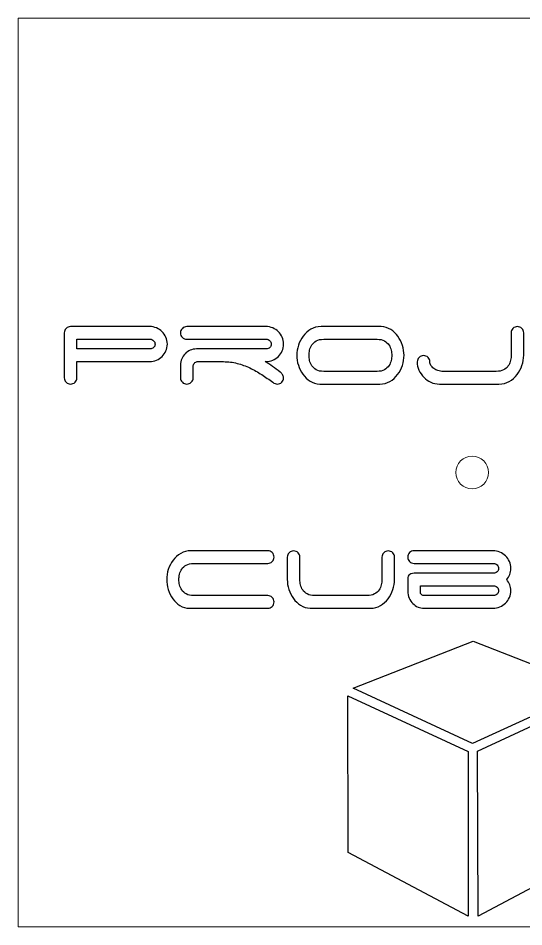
# Model space of a CAD drawing. Header units: millimetres. Extents: x -88 to 88, y -88 to 88.
# Drawn here: x -87.5 to 10, y -87.5 to 87.5 of the extents above; entities that cross this region are included whole.
import ezdxf

# ---------------------------------------------------------------- set-up
doc = ezdxf.new("R2010")
doc.units = ezdxf.units.MM
doc.header["$MEASUREMENT"] = 0
doc.layers.add('Layer 1', color=7, linetype='Continuous')

msp = doc.modelspace()

# ---------------------------------------------------------------- linework, layer by layer
at = {"layer": 'Layer 1', "lineweight": 9}
for points in [[(-87.5, -87.5), (-87.5, -87.5), (-87.5, 87.5), (-87.5, 87.5), (-87.5, 87.5), (-87.5, 87.5), (87.5, 87.5), (87.5, 87.5), (87.5, 87.5), (87.5, 87.5), (87.5, -87.5), (87.5, -87.5), (87.5, -87.5), (87.5, -87.5), (-87.5, -87.5), (-87.5, -87.5)], [(3.15, 0), (3.15, 1.7397), (1.7397, 3.15), (0, 3.15), (0, 3.15), (-1.7397, 3.15), (-3.15, 1.7397), (-3.15, 0), (-3.15, 0), (-3.15, -1.7397), (-1.7397, -3.15), (0, -3.15), (0, -3.15), (1.7397, -3.15), (3.15, -1.7397), (3.15, 0)]]:
    msp.add_open_spline(points, degree=3, knots=[0, 0, 0, 0, 0.2, 0.2, 0.2, 0.2, 0.4, 0.4, 0.4, 0.4, 0.6, 0.6, 0.6, 0.6, 1, 1, 1, 1], dxfattribs=at)
at = {"layer": 'Layer 1', "color": 1}
for points, knots in [([(-62.1792, 28.1045), (-61.7051, 28.1045), (-61.2606, 28.0156), (-60.8457, 27.8378), (-60.8457, 27.8378), (-60.4308, 27.66), (-60.0668, 27.4187), (-59.7535, 27.1139), (-59.7535, 27.1139), (-59.4402, 26.8091), (-59.1947, 26.4535), (-59.0169, 26.0471), (-59.0169, 26.0471), (-58.8391, 25.6407), (-58.7502, 25.2004), (-58.7502, 24.7263), (-58.7502, 24.7263), (-58.7502, 24.2522), (-58.8391, 23.8119), (-59.0169, 23.4055), (-59.0169, 23.4055), (-59.1947, 22.9991), (-59.4402, 22.6435), (-59.7535, 22.3387), (-59.7535, 22.3387), (-60.0668, 22.0339), (-60.4308, 21.7926), (-60.8457, 21.6148), (-60.8457, 21.6148), (-61.2606, 21.437), (-61.7051, 21.3481), (-62.1792, 21.3481), (-62.1792, 21.3481), (-62.1792, 21.3481), (-76.1746, 21.3481), (-76.1746, 21.3481), (-76.1746, 21.3481), (-76.1746, 21.3481), (-76.1746, 18.2493), (-76.1746, 18.2493), (-76.1746, 18.2493), (-76.1746, 17.9106), (-76.2974, 17.6228), (-76.5429, 17.3857), (-76.5429, 17.3857), (-76.7884, 17.1486), (-77.0721, 17.0301), (-77.3938, 17.0301), (-77.3938, 17.0301), (-77.7325, 17.0301), (-78.0203, 17.1486), (-78.2574, 17.3857), (-78.2574, 17.3857), (-78.4945, 17.6228), (-78.613, 17.9106), (-78.613, 18.2493), (-78.613, 18.2493), (-78.613, 18.2493), (-78.613, 26.8853), (-78.613, 26.8853), (-78.613, 26.8853), (-78.613, 27.224), (-78.4945, 27.5118), (-78.2574, 27.7489), (-78.2574, 27.7489), (-78.0203, 27.986), (-77.7325, 28.1045), (-77.3938, 28.1045), (-77.3938, 28.1045), (-77.3938, 28.1045), (-62.1792, 28.1045), (-62.1792, 28.1045)], [0, 0, 0, 0, 0.05263158, 0.05263158, 0.05263158, 0.05263158, 0.10526316, 0.10526316, 0.10526316, 0.10526316, 0.15789474, 0.15789474, 0.15789474, 0.15789474, 0.21052632, 0.21052632, 0.21052632, 0.21052632, 0.26315789, 0.26315789, 0.26315789, 0.26315789, 0.31578947, 0.31578947, 0.31578947, 0.31578947, 0.36842105, 0.36842105, 0.36842105, 0.36842105, 0.42105263, 0.42105263, 0.42105263, 0.42105263, 0.47368421, 0.47368421, 0.47368421, 0.47368421, 0.52631579, 0.52631579, 0.52631579, 0.52631579, 0.57894737, 0.57894737, 0.57894737, 0.57894737, 0.63157895, 0.63157895, 0.63157895, 0.63157895, 0.68421053, 0.68421053, 0.68421053, 0.68421053, 0.73684211, 0.73684211, 0.73684211, 0.73684211, 0.78947368, 0.78947368, 0.78947368, 0.78947368, 0.84210526, 0.84210526, 0.84210526, 0.84210526, 0.89473684, 0.89473684, 0.89473684, 0.89473684, 1, 1, 1, 1]), ([(-39.878, 21.3481), (-39.4208, 21.0602), (-38.9551, 20.7512), (-38.481, 20.421), (-38.481, 20.421), (-38.0069, 20.0908), (-37.5243, 19.731), (-37.0332, 19.3415), (-37.0332, 19.3415), (-36.8469, 19.206), (-36.6861, 19.0494), (-36.5506, 18.8716), (-36.5506, 18.8716), (-36.4151, 18.6938), (-36.3474, 18.4864), (-36.3474, 18.2493), (-36.3474, 18.2493), (-36.3474, 17.9106), (-36.4659, 17.6228), (-36.703, 17.3857), (-36.703, 17.3857), (-36.9401, 17.1486), (-37.2279, 17.0301), (-37.5666, 17.0301), (-37.5666, 17.0301), (-37.8545, 17.0301), (-38.1423, 17.1486), (-38.4302, 17.3857), (-38.4302, 17.3857), (-39.1245, 17.8937), (-39.8357, 18.3848), (-40.5638, 18.8589), (-40.5638, 18.8589), (-41.2919, 19.333), (-42.0497, 19.7564), (-42.8371, 20.1289), (-42.8371, 20.1289), (-43.6245, 20.5014), (-44.4415, 20.7978), (-45.2882, 21.0179), (-45.2882, 21.0179), (-46.1349, 21.238), (-47.0154, 21.3481), (-47.9298, 21.3481), (-47.9298, 21.3481), (-47.9298, 21.3481), (-52.9844, 21.3481), (-52.9844, 21.3481), (-52.9844, 21.3481), (-53.2045, 21.3142), (-53.3908, 21.2126), (-53.5432, 21.0433), (-53.5432, 21.0433), (-53.6956, 20.874), (-53.7718, 20.6623), (-53.7718, 20.4083), (-53.7718, 20.4083), (-53.7718, 20.4083), (-53.7718, 18.2493), (-53.7718, 18.2493), (-53.7718, 18.2493), (-53.7718, 17.9106), (-53.8946, 17.6228), (-54.1401, 17.3857), (-54.1401, 17.3857), (-54.3856, 17.1486), (-54.6693, 17.0301), (-54.991, 17.0301), (-54.991, 17.0301), (-55.3297, 17.0301), (-55.6175, 17.1486), (-55.8546, 17.3857), (-55.8546, 17.3857), (-56.0917, 17.6228), (-56.2102, 17.9106), (-56.2102, 18.2493), (-56.2102, 18.2493), (-56.2102, 18.2493), (-56.2102, 20.6877), (-56.2102, 20.6877), (-56.2102, 20.6877), (-56.2102, 21.111), (-56.1298, 21.5132), (-55.9689, 21.8942), (-55.9689, 21.8942), (-55.808, 22.2752), (-55.5921, 22.6054), (-55.3212, 22.8848), (-55.3212, 22.8848), (-55.0503, 23.1642), (-54.7285, 23.3843), (-54.356, 23.5452), (-54.356, 23.5452), (-53.9835, 23.7061), (-53.5771, 23.7865), (-53.1368, 23.7865), (-53.1368, 23.7865), (-53.1368, 23.7865), (-39.6748, 23.7865), (-39.6748, 23.7865), (-39.6748, 23.7865), (-39.4208, 23.7865), (-39.1964, 23.8754), (-39.0017, 24.0532), (-39.0017, 24.0532), (-38.807, 24.231), (-38.7096, 24.4554), (-38.7096, 24.7263), (-38.7096, 24.7263), (-38.7096, 24.9803), (-38.807, 25.2004), (-39.0017, 25.3867), (-39.0017, 25.3867), (-39.1964, 25.573), (-39.4208, 25.6661), (-39.6748, 25.6661), (-39.6748, 25.6661), (-39.6748, 25.6661), (-54.991, 25.6661), (-54.991, 25.6661), (-54.991, 25.6661), (-55.3297, 25.6661), (-55.6175, 25.7846), (-55.8546, 26.0217), (-55.8546, 26.0217), (-56.0917, 26.2588), (-56.2102, 26.5466), (-56.2102, 26.8853), (-56.2102, 26.8853), (-56.2102, 27.224), (-56.0917, 27.5118), (-55.8546, 27.7489), (-55.8546, 27.7489), (-55.6175, 27.986), (-55.3297, 28.1045), (-54.991, 28.1045), (-54.991, 28.1045), (-54.991, 28.1045), (-39.7764, 28.1045), (-39.7764, 28.1045), (-39.7764, 28.1045), (-39.3023, 28.1045), (-38.8578, 28.0156), (-38.4429, 27.8378), (-38.4429, 27.8378), (-38.028, 27.66), (-37.664, 27.4187), (-37.3507, 27.1139), (-37.3507, 27.1139), (-37.0374, 26.8091), (-36.7919, 26.4535), (-36.6141, 26.0471), (-36.6141, 26.0471), (-36.4363, 25.6407), (-36.3474, 25.2004), (-36.3474, 24.7263), (-36.3474, 24.7263), (-36.3474, 24.2522), (-36.4363, 23.8119), (-36.6141, 23.4055), (-36.6141, 23.4055), (-36.7919, 22.9991), (-37.0374, 22.6435), (-37.3507, 22.3387), (-37.3507, 22.3387), (-37.664, 22.0339), (-38.028, 21.7926), (-38.4429, 21.6148), (-38.4429, 21.6148), (-38.8578, 21.437), (-39.3023, 21.3481), (-39.7764, 21.3481), (-39.7764, 21.3481), (-39.7764, 21.3481), (-39.878, 21.3481), (-39.878, 21.3481)], [0, 0, 0, 0, 0.02222222, 0.02222222, 0.02222222, 0.02222222, 0.04444444, 0.04444444, 0.04444444, 0.04444444, 0.06666667, 0.06666667, 0.06666667, 0.06666667, 0.08888889, 0.08888889, 0.08888889, 0.08888889, 0.11111111, 0.11111111, 0.11111111, 0.11111111, 0.13333333, 0.13333333, 0.13333333, 0.13333333, 0.15555556, 0.15555556, 0.15555556, 0.15555556, 0.17777778, 0.17777778, 0.17777778, 0.17777778, 0.2, 0.2, 0.2, 0.2, 0.22222222, 0.22222222, 0.22222222, 0.22222222, 0.24444444, 0.24444444, 0.24444444, 0.24444444, 0.26666667, 0.26666667, 0.26666667, 0.26666667, 0.28888889, 0.28888889, 0.28888889, 0.28888889, 0.31111111, 0.31111111, 0.31111111, 0.31111111, 0.33333333, 0.33333333, 0.33333333, 0.33333333, 0.35555556, 0.35555556, 0.35555556, 0.35555556, 0.37777778, 0.37777778, 0.37777778, 0.37777778, 0.4, 0.4, 0.4, 0.4, 0.42222222, 0.42222222, 0.42222222, 0.42222222, 0.44444444, 0.44444444, 0.44444444, 0.44444444, 0.46666667, 0.46666667, 0.46666667, 0.46666667, 0.48888889, 0.48888889, 0.48888889, 0.48888889, 0.51111111, 0.51111111, 0.51111111, 0.51111111, 0.53333333, 0.53333333, 0.53333333, 0.53333333, 0.55555556, 0.55555556, 0.55555556, 0.55555556, 0.57777778, 0.57777778, 0.57777778, 0.57777778, 0.6, 0.6, 0.6, 0.6, 0.62222222, 0.62222222, 0.62222222, 0.62222222, 0.64444444, 0.64444444, 0.64444444, 0.64444444, 0.66666667, 0.66666667, 0.66666667, 0.66666667, 0.68888889, 0.68888889, 0.68888889, 0.68888889, 0.71111111, 0.71111111, 0.71111111, 0.71111111, 0.73333333, 0.73333333, 0.73333333, 0.73333333, 0.75555556, 0.75555556, 0.75555556, 0.75555556, 0.77777778, 0.77777778, 0.77777778, 0.77777778, 0.8, 0.8, 0.8, 0.8, 0.82222222, 0.82222222, 0.82222222, 0.82222222, 0.84444444, 0.84444444, 0.84444444, 0.84444444, 0.86666667, 0.86666667, 0.86666667, 0.86666667, 0.88888889, 0.88888889, 0.88888889, 0.88888889, 0.91111111, 0.91111111, 0.91111111, 0.91111111, 0.93333333, 0.93333333, 0.93333333, 0.93333333, 0.95555556, 0.95555556, 0.95555556, 0.95555556, 1, 1, 1, 1]), ([(-13.1318, 22.5673), (-13.1318, 21.9238), (-13.2376, 21.2761), (-13.4493, 20.6242), (-13.4493, 20.6242), (-13.661, 19.9723), (-13.97, 19.3796), (-14.3764, 18.8462), (-14.3764, 18.8462), (-14.7828, 18.3128), (-15.2739, 17.8768), (-15.8496, 17.5381), (-15.8496, 17.5381), (-16.4253, 17.1994), (-17.0773, 17.0301), (-17.8054, 17.0301), (-17.8054, 17.0301), (-17.8054, 17.0301), (-29.3878, 17.0301), (-29.3878, 17.0301), (-29.3878, 17.0301), (-30.0821, 17.064), (-30.7001, 17.2545), (-31.242, 17.6016), (-31.242, 17.6016), (-31.7839, 17.9487), (-32.2453, 18.3848), (-32.6263, 18.9097), (-32.6263, 18.9097), (-33.0073, 19.4346), (-33.2994, 20.0188), (-33.5026, 20.6623), (-33.5026, 20.6623), (-33.7058, 21.3058), (-33.8074, 21.9408), (-33.8074, 22.5673), (-33.8074, 22.5673), (-33.8074, 23.2108), (-33.7016, 23.8585), (-33.4899, 24.5104), (-33.4899, 24.5104), (-33.2782, 25.1623), (-32.9692, 25.755), (-32.5628, 26.2884), (-32.5628, 26.2884), (-32.1564, 26.8218), (-31.6653, 27.2578), (-31.0896, 27.5965), (-31.0896, 27.5965), (-30.5139, 27.9352), (-29.8619, 28.1045), (-29.1338, 28.1045), (-29.1338, 28.1045), (-29.1338, 28.1045), (-17.5514, 28.1045), (-17.5514, 28.1045), (-17.5514, 28.1045), (-16.8571, 28.0706), (-16.2391, 27.8801), (-15.6972, 27.533), (-15.6972, 27.533), (-15.1553, 27.1859), (-14.6939, 26.7498), (-14.3129, 26.2249), (-14.3129, 26.2249), (-13.9319, 25.7), (-13.6398, 25.1158), (-13.4366, 24.4723), (-13.4366, 24.4723), (-13.2334, 23.8288), (-13.1318, 23.1938), (-13.1318, 22.5673)], [0, 0, 0, 0, 0.05263158, 0.05263158, 0.05263158, 0.05263158, 0.10526316, 0.10526316, 0.10526316, 0.10526316, 0.15789474, 0.15789474, 0.15789474, 0.15789474, 0.21052632, 0.21052632, 0.21052632, 0.21052632, 0.26315789, 0.26315789, 0.26315789, 0.26315789, 0.31578947, 0.31578947, 0.31578947, 0.31578947, 0.36842105, 0.36842105, 0.36842105, 0.36842105, 0.42105263, 0.42105263, 0.42105263, 0.42105263, 0.47368421, 0.47368421, 0.47368421, 0.47368421, 0.52631579, 0.52631579, 0.52631579, 0.52631579, 0.57894737, 0.57894737, 0.57894737, 0.57894737, 0.63157895, 0.63157895, 0.63157895, 0.63157895, 0.68421053, 0.68421053, 0.68421053, 0.68421053, 0.73684211, 0.73684211, 0.73684211, 0.73684211, 0.78947368, 0.78947368, 0.78947368, 0.78947368, 0.84210526, 0.84210526, 0.84210526, 0.84210526, 0.89473684, 0.89473684, 0.89473684, 0.89473684, 1, 1, 1, 1]), ([(-8.1534, 21.2973), (-8.1534, 21.0602), (-8.0857, 20.8359), (-7.9502, 20.6242), (-7.9502, 20.6242), (-7.8147, 20.4125), (-7.6327, 20.2178), (-7.4041, 20.04), (-7.4041, 20.04), (-7.1755, 19.8622), (-6.9046, 19.7225), (-6.5913, 19.6209), (-6.5913, 19.6209), (-6.278, 19.5193), (-5.9436, 19.4685), (-5.588, 19.4685), (-5.588, 19.4685), (-5.588, 19.4685), (4.6482, 19.4685), (4.6482, 19.4685), (4.6482, 19.4685), (5.207, 19.4685), (5.6684, 19.5616), (6.0325, 19.7479), (6.0325, 19.7479), (6.3966, 19.9342), (6.6844, 20.1712), (6.8961, 20.4591), (6.8961, 20.4591), (7.1078, 20.747), (7.2602, 21.0602), (7.3533, 21.3989), (7.3533, 21.3989), (7.4464, 21.7376), (7.493, 22.0593), (7.493, 22.3641), (7.493, 22.3641), (7.493, 22.3641), (7.493, 26.8853), (7.493, 26.8853), (7.493, 26.8853), (7.493, 27.224), (7.6158, 27.5118), (7.8613, 27.7489), (7.8613, 27.7489), (8.1068, 27.986), (8.3905, 28.1045), (8.7122, 28.1045), (8.7122, 28.1045), (9.0509, 28.1045), (9.3387, 27.986), (9.5758, 27.7489), (9.5758, 27.7489), (9.8129, 27.5118), (9.9314, 27.224), (9.9314, 26.8853), (9.9314, 26.8853), (9.9314, 26.8853), (9.9314, 22.5673), (9.9314, 22.5673), (9.9314, 22.5673), (9.9314, 21.9238), (9.8213, 21.2761), (9.6012, 20.6242), (9.6012, 20.6242), (9.3811, 19.9723), (9.0636, 19.3796), (8.6487, 18.8462), (8.6487, 18.8462), (8.2338, 18.3128), (7.7301, 17.8768), (7.1374, 17.5381), (7.1374, 17.5381), (6.5447, 17.1994), (5.8843, 17.0301), (5.1562, 17.0301), (5.1562, 17.0301), (5.1562, 17.0301), (-6.3246, 17.0301), (-6.3246, 17.0301), (-6.3246, 17.0301), (-6.9003, 17.0301), (-7.4464, 17.1486), (-7.9629, 17.3857), (-7.9629, 17.3857), (-8.4794, 17.6228), (-8.9323, 17.9403), (-9.3218, 18.3382), (-9.3218, 18.3382), (-9.7113, 18.7361), (-10.0203, 19.1933), (-10.2489, 19.7098), (-10.2489, 19.7098), (-10.4775, 20.2263), (-10.5918, 20.7554), (-10.5918, 21.2973), (-10.5918, 21.2973), (-10.5918, 21.636), (-10.469, 21.9238), (-10.2235, 22.1609), (-10.2235, 22.1609), (-9.978, 22.398), (-9.6943, 22.5165), (-9.3726, 22.5165), (-9.3726, 22.5165), (-9.0339, 22.5165), (-8.7461, 22.398), (-8.509, 22.1609), (-8.509, 22.1609), (-8.2719, 21.9238), (-8.1534, 21.636), (-8.1534, 21.2973)], [0, 0, 0, 0, 0.03448276, 0.03448276, 0.03448276, 0.03448276, 0.06896552, 0.06896552, 0.06896552, 0.06896552, 0.10344828, 0.10344828, 0.10344828, 0.10344828, 0.13793103, 0.13793103, 0.13793103, 0.13793103, 0.17241379, 0.17241379, 0.17241379, 0.17241379, 0.20689655, 0.20689655, 0.20689655, 0.20689655, 0.24137931, 0.24137931, 0.24137931, 0.24137931, 0.27586207, 0.27586207, 0.27586207, 0.27586207, 0.31034483, 0.31034483, 0.31034483, 0.31034483, 0.34482759, 0.34482759, 0.34482759, 0.34482759, 0.37931034, 0.37931034, 0.37931034, 0.37931034, 0.4137931, 0.4137931, 0.4137931, 0.4137931, 0.44827586, 0.44827586, 0.44827586, 0.44827586, 0.48275862, 0.48275862, 0.48275862, 0.48275862, 0.51724138, 0.51724138, 0.51724138, 0.51724138, 0.55172414, 0.55172414, 0.55172414, 0.55172414, 0.5862069, 0.5862069, 0.5862069, 0.5862069, 0.62068966, 0.62068966, 0.62068966, 0.62068966, 0.65517241, 0.65517241, 0.65517241, 0.65517241, 0.68965517, 0.68965517, 0.68965517, 0.68965517, 0.72413793, 0.72413793, 0.72413793, 0.72413793, 0.75862069, 0.75862069, 0.75862069, 0.75862069, 0.79310345, 0.79310345, 0.79310345, 0.79310345, 0.82758621, 0.82758621, 0.82758621, 0.82758621, 0.86206897, 0.86206897, 0.86206897, 0.86206897, 0.89655172, 0.89655172, 0.89655172, 0.89655172, 0.93103448, 0.93103448, 0.93103448, 0.93103448, 1, 1, 1, 1]), ([(-76.1746, 25.6661), (-76.1746, 25.6661), (-76.1746, 23.7865), (-76.1746, 23.7865), (-76.1746, 23.7865), (-76.1746, 23.7865), (-62.0776, 23.7865), (-62.0776, 23.7865), (-62.0776, 23.7865), (-61.8236, 23.7865), (-61.5992, 23.8754), (-61.4045, 24.0532), (-61.4045, 24.0532), (-61.2098, 24.231), (-61.1124, 24.4554), (-61.1124, 24.7263), (-61.1124, 24.7263), (-61.1124, 24.9803), (-61.2098, 25.2004), (-61.4045, 25.3867), (-61.4045, 25.3867), (-61.5992, 25.573), (-61.8236, 25.6661), (-62.0776, 25.6661), (-62.0776, 25.6661), (-62.0776, 25.6661), (-76.1746, 25.6661), (-76.1746, 25.6661)], [0, 0, 0, 0, 0.125, 0.125, 0.125, 0.125, 0.25, 0.25, 0.25, 0.25, 0.375, 0.375, 0.375, 0.375, 0.5, 0.5, 0.5, 0.5, 0.625, 0.625, 0.625, 0.625, 0.75, 0.75, 0.75, 0.75, 1, 1, 1, 1]), ([(-18.3388, 19.4685), (-17.7631, 19.4685), (-17.2889, 19.5743), (-16.9164, 19.786), (-16.9164, 19.786), (-16.5439, 19.9977), (-16.2518, 20.2559), (-16.0401, 20.5607), (-16.0401, 20.5607), (-15.8284, 20.8655), (-15.6845, 21.1999), (-15.6083, 21.564), (-15.6083, 21.564), (-15.5321, 21.9281), (-15.494, 22.2625), (-15.494, 22.5673), (-15.494, 22.5673), (-15.494, 22.8721), (-15.5321, 23.2065), (-15.6083, 23.5706), (-15.6083, 23.5706), (-15.6845, 23.9347), (-15.8284, 24.2691), (-16.0401, 24.5739), (-16.0401, 24.5739), (-16.2518, 24.8787), (-16.5439, 25.1369), (-16.9164, 25.3486), (-16.9164, 25.3486), (-17.2889, 25.5603), (-17.7631, 25.6661), (-18.3388, 25.6661), (-18.3388, 25.6661), (-18.3388, 25.6661), (-28.6004, 25.6661), (-28.6004, 25.6661), (-28.6004, 25.6661), (-29.1931, 25.6661), (-29.6714, 25.5603), (-30.0355, 25.3486), (-30.0355, 25.3486), (-30.3996, 25.1369), (-30.6874, 24.8787), (-30.8991, 24.5739), (-30.8991, 24.5739), (-31.1108, 24.2691), (-31.2547, 23.9347), (-31.3309, 23.5706), (-31.3309, 23.5706), (-31.4071, 23.2065), (-31.4452, 22.8721), (-31.4452, 22.5673), (-31.4452, 22.5673), (-31.4452, 22.2625), (-31.4071, 21.9281), (-31.3309, 21.564), (-31.3309, 21.564), (-31.2547, 21.1999), (-31.1108, 20.8655), (-30.8991, 20.5607), (-30.8991, 20.5607), (-30.6874, 20.2559), (-30.3996, 19.9977), (-30.0355, 19.786), (-30.0355, 19.786), (-29.6714, 19.5743), (-29.1931, 19.4685), (-28.6004, 19.4685), (-28.6004, 19.4685), (-28.6004, 19.4685), (-18.3388, 19.4685), (-18.3388, 19.4685)], [0, 0, 0, 0, 0.05263158, 0.05263158, 0.05263158, 0.05263158, 0.10526316, 0.10526316, 0.10526316, 0.10526316, 0.15789474, 0.15789474, 0.15789474, 0.15789474, 0.21052632, 0.21052632, 0.21052632, 0.21052632, 0.26315789, 0.26315789, 0.26315789, 0.26315789, 0.31578947, 0.31578947, 0.31578947, 0.31578947, 0.36842105, 0.36842105, 0.36842105, 0.36842105, 0.42105263, 0.42105263, 0.42105263, 0.42105263, 0.47368421, 0.47368421, 0.47368421, 0.47368421, 0.52631579, 0.52631579, 0.52631579, 0.52631579, 0.57894737, 0.57894737, 0.57894737, 0.57894737, 0.63157895, 0.63157895, 0.63157895, 0.63157895, 0.68421053, 0.68421053, 0.68421053, 0.68421053, 0.73684211, 0.73684211, 0.73684211, 0.73684211, 0.78947368, 0.78947368, 0.78947368, 0.78947368, 0.84210526, 0.84210526, 0.84210526, 0.84210526, 0.89473684, 0.89473684, 0.89473684, 0.89473684, 1, 1, 1, 1]), ([(-58.8772, -20.6127), (-58.8772, -19.9692), (-58.7714, -19.3215), (-58.5597, -18.6696), (-58.5597, -18.6696), (-58.348, -18.0177), (-58.039, -17.425), (-57.6326, -16.8916), (-57.6326, -16.8916), (-57.2262, -16.3582), (-56.7351, -15.9222), (-56.1594, -15.5835), (-56.1594, -15.5835), (-55.5837, -15.2448), (-54.9317, -15.0755), (-54.2036, -15.0755), (-54.2036, -15.0755), (-54.2036, -15.0755), (-39.3954, -15.0755), (-39.3954, -15.0755), (-39.3954, -15.0755), (-39.0567, -15.0755), (-38.7689, -15.194), (-38.5318, -15.4311), (-38.5318, -15.4311), (-38.2947, -15.6682), (-38.1762, -15.956), (-38.1762, -16.2947), (-38.1762, -16.2947), (-38.1762, -16.6334), (-38.2947, -16.9212), (-38.5318, -17.1583), (-38.5318, -17.1583), (-38.7689, -17.3954), (-39.0567, -17.5139), (-39.3954, -17.5139), (-39.3954, -17.5139), (-39.3954, -17.5139), (-53.6702, -17.5139), (-53.6702, -17.5139), (-53.6702, -17.5139), (-54.2629, -17.5139), (-54.7412, -17.6197), (-55.1053, -17.8314), (-55.1053, -17.8314), (-55.4694, -18.0431), (-55.7572, -18.3013), (-55.9689, -18.6061), (-55.9689, -18.6061), (-56.1806, -18.9109), (-56.3245, -19.2453), (-56.4007, -19.6094), (-56.4007, -19.6094), (-56.4769, -19.9735), (-56.515, -20.3079), (-56.515, -20.6127), (-56.515, -20.6127), (-56.515, -20.9175), (-56.4769, -21.2519), (-56.4007, -21.616), (-56.4007, -21.616), (-56.3245, -21.9801), (-56.1806, -22.3145), (-55.9689, -22.6193), (-55.9689, -22.6193), (-55.7572, -22.9241), (-55.4694, -23.1823), (-55.1053, -23.394), (-55.1053, -23.394), (-54.7412, -23.6057), (-54.2629, -23.7115), (-53.6702, -23.7115), (-53.6702, -23.7115), (-53.6702, -23.7115), (-39.3954, -23.7115), (-39.3954, -23.7115), (-39.3954, -23.7115), (-39.0567, -23.7115), (-38.7689, -23.83), (-38.5318, -24.0671), (-38.5318, -24.0671), (-38.2947, -24.3042), (-38.1762, -24.592), (-38.1762, -24.9307), (-38.1762, -24.9307), (-38.1762, -25.2694), (-38.2947, -25.5572), (-38.5318, -25.7943), (-38.5318, -25.7943), (-38.7689, -26.0314), (-39.0567, -26.1499), (-39.3954, -26.1499), (-39.3954, -26.1499), (-39.3954, -26.1499), (-54.4576, -26.1499), (-54.4576, -26.1499), (-54.4576, -26.1499), (-55.1519, -26.1499), (-55.7699, -25.9806), (-56.3118, -25.6419), (-56.3118, -25.6419), (-56.8537, -25.3032), (-57.3151, -24.8672), (-57.6961, -24.3338), (-57.6961, -24.3338), (-58.0771, -23.8004), (-58.3692, -23.2035), (-58.5724, -22.5431), (-58.5724, -22.5431), (-58.7756, -21.8827), (-58.8772, -21.2392), (-58.8772, -20.6127)], [0, 0, 0, 0, 0.03448276, 0.03448276, 0.03448276, 0.03448276, 0.06896552, 0.06896552, 0.06896552, 0.06896552, 0.10344828, 0.10344828, 0.10344828, 0.10344828, 0.13793103, 0.13793103, 0.13793103, 0.13793103, 0.17241379, 0.17241379, 0.17241379, 0.17241379, 0.20689655, 0.20689655, 0.20689655, 0.20689655, 0.24137931, 0.24137931, 0.24137931, 0.24137931, 0.27586207, 0.27586207, 0.27586207, 0.27586207, 0.31034483, 0.31034483, 0.31034483, 0.31034483, 0.34482759, 0.34482759, 0.34482759, 0.34482759, 0.37931034, 0.37931034, 0.37931034, 0.37931034, 0.4137931, 0.4137931, 0.4137931, 0.4137931, 0.44827586, 0.44827586, 0.44827586, 0.44827586, 0.48275862, 0.48275862, 0.48275862, 0.48275862, 0.51724138, 0.51724138, 0.51724138, 0.51724138, 0.55172414, 0.55172414, 0.55172414, 0.55172414, 0.5862069, 0.5862069, 0.5862069, 0.5862069, 0.62068966, 0.62068966, 0.62068966, 0.62068966, 0.65517241, 0.65517241, 0.65517241, 0.65517241, 0.68965517, 0.68965517, 0.68965517, 0.68965517, 0.72413793, 0.72413793, 0.72413793, 0.72413793, 0.75862069, 0.75862069, 0.75862069, 0.75862069, 0.79310345, 0.79310345, 0.79310345, 0.79310345, 0.82758621, 0.82758621, 0.82758621, 0.82758621, 0.86206897, 0.86206897, 0.86206897, 0.86206897, 0.89655172, 0.89655172, 0.89655172, 0.89655172, 0.93103448, 0.93103448, 0.93103448, 0.93103448, 1, 1, 1, 1]), ([(-33.1978, -20.6127), (-33.1978, -20.9175), (-33.1597, -21.2519), (-33.0835, -21.616), (-33.0835, -21.616), (-33.0073, -21.9801), (-32.8634, -22.3145), (-32.6517, -22.6193), (-32.6517, -22.6193), (-32.44, -22.9241), (-32.1522, -23.1823), (-31.7881, -23.394), (-31.7881, -23.394), (-31.424, -23.6057), (-30.9457, -23.7115), (-30.353, -23.7115), (-30.353, -23.7115), (-30.353, -23.7115), (-20.2438, -23.7115), (-20.2438, -23.7115), (-20.2438, -23.7115), (-19.6681, -23.7115), (-19.1939, -23.6057), (-18.8214, -23.394), (-18.8214, -23.394), (-18.4489, -23.1823), (-18.1568, -22.9241), (-17.9451, -22.6193), (-17.9451, -22.6193), (-17.7334, -22.3145), (-17.5895, -21.9801), (-17.5133, -21.616), (-17.5133, -21.616), (-17.4371, -21.2519), (-17.399, -20.9175), (-17.399, -20.6127), (-17.399, -20.6127), (-17.399, -20.6127), (-17.399, -16.3201), (-17.399, -16.3201), (-17.399, -16.3201), (-17.399, -15.9814), (-17.2805, -15.6936), (-17.0434, -15.4565), (-17.0434, -15.4565), (-16.8063, -15.2194), (-16.5185, -15.1009), (-16.1798, -15.1009), (-16.1798, -15.1009), (-15.8411, -15.1009), (-15.5533, -15.2194), (-15.3162, -15.4565), (-15.3162, -15.4565), (-15.0791, -15.6936), (-14.9606, -15.9814), (-14.9606, -16.3201), (-14.9606, -16.3201), (-14.9606, -16.3201), (-14.9606, -20.6127), (-14.9606, -20.6127), (-14.9606, -20.6127), (-14.9606, -21.2562), (-15.0664, -21.9039), (-15.2781, -22.5558), (-15.2781, -22.5558), (-15.4898, -23.2077), (-15.7988, -23.8004), (-16.2052, -24.3338), (-16.2052, -24.3338), (-16.6116, -24.8672), (-17.1027, -25.3032), (-17.6784, -25.6419), (-17.6784, -25.6419), (-18.2541, -25.9806), (-18.9061, -26.1499), (-19.6342, -26.1499), (-19.6342, -26.1499), (-19.6342, -26.1499), (-31.2166, -26.1499), (-31.2166, -26.1499), (-31.2166, -26.1499), (-31.9109, -26.116), (-32.5289, -25.9255), (-33.0708, -25.5784), (-33.0708, -25.5784), (-33.6127, -25.2313), (-34.0741, -24.7952), (-34.4551, -24.2703), (-34.4551, -24.2703), (-34.8361, -23.7454), (-35.1282, -23.1612), (-35.3314, -22.5177), (-35.3314, -22.5177), (-35.5346, -21.8742), (-35.6362, -21.2392), (-35.6362, -20.6127), (-35.6362, -20.6127), (-35.6362, -20.6127), (-35.6362, -16.3201), (-35.6362, -16.3201), (-35.6362, -16.3201), (-35.6362, -15.9814), (-35.5177, -15.6936), (-35.2806, -15.4565), (-35.2806, -15.4565), (-35.0435, -15.2194), (-34.7557, -15.1009), (-34.417, -15.1009), (-34.417, -15.1009), (-34.0783, -15.1009), (-33.7905, -15.2194), (-33.5534, -15.4565), (-33.5534, -15.4565), (-33.3163, -15.6936), (-33.1978, -15.9814), (-33.1978, -16.3201), (-33.1978, -16.3201), (-33.1978, -16.3201), (-33.1978, -20.6127), (-33.1978, -20.6127)], [0, 0, 0, 0, 0.03225806, 0.03225806, 0.03225806, 0.03225806, 0.06451613, 0.06451613, 0.06451613, 0.06451613, 0.09677419, 0.09677419, 0.09677419, 0.09677419, 0.12903226, 0.12903226, 0.12903226, 0.12903226, 0.16129032, 0.16129032, 0.16129032, 0.16129032, 0.19354839, 0.19354839, 0.19354839, 0.19354839, 0.22580645, 0.22580645, 0.22580645, 0.22580645, 0.25806452, 0.25806452, 0.25806452, 0.25806452, 0.29032258, 0.29032258, 0.29032258, 0.29032258, 0.32258065, 0.32258065, 0.32258065, 0.32258065, 0.35483871, 0.35483871, 0.35483871, 0.35483871, 0.38709677, 0.38709677, 0.38709677, 0.38709677, 0.41935484, 0.41935484, 0.41935484, 0.41935484, 0.4516129, 0.4516129, 0.4516129, 0.4516129, 0.48387097, 0.48387097, 0.48387097, 0.48387097, 0.51612903, 0.51612903, 0.51612903, 0.51612903, 0.5483871, 0.5483871, 0.5483871, 0.5483871, 0.58064516, 0.58064516, 0.58064516, 0.58064516, 0.61290323, 0.61290323, 0.61290323, 0.61290323, 0.64516129, 0.64516129, 0.64516129, 0.64516129, 0.67741935, 0.67741935, 0.67741935, 0.67741935, 0.70967742, 0.70967742, 0.70967742, 0.70967742, 0.74193548, 0.74193548, 0.74193548, 0.74193548, 0.77419355, 0.77419355, 0.77419355, 0.77419355, 0.80645161, 0.80645161, 0.80645161, 0.80645161, 0.83870968, 0.83870968, 0.83870968, 0.83870968, 0.87096774, 0.87096774, 0.87096774, 0.87096774, 0.90322581, 0.90322581, 0.90322581, 0.90322581, 0.93548387, 0.93548387, 0.93548387, 0.93548387, 1, 1, 1, 1]), ([(-12.4206, -16.2947), (-12.4206, -15.956), (-12.3021, -15.6682), (-12.065, -15.4311), (-12.065, -15.4311), (-11.8279, -15.194), (-11.5401, -15.0755), (-11.2014, -15.0755), (-11.2014, -15.0755), (-11.2014, -15.0755), (4.0132, -15.0755), (4.0132, -15.0755), (4.0132, -15.0755), (4.4873, -15.0755), (4.9318, -15.1644), (5.3467, -15.3422), (5.3467, -15.3422), (5.7616, -15.52), (6.1256, -15.7613), (6.4389, -16.0661), (6.4389, -16.0661), (6.7522, -16.3709), (6.9977, -16.7307), (7.1755, -17.1456), (7.1755, -17.1456), (7.3533, -17.5605), (7.4422, -18.005), (7.4422, -18.4791), (7.4422, -18.4791), (7.4422, -18.9024), (7.3702, -19.2961), (7.2263, -19.6602), (7.2263, -19.6602), (7.0824, -20.0243), (6.8919, -20.3502), (6.6548, -20.6381), (6.6548, -20.6381), (6.8919, -20.926), (7.0824, -21.2519), (7.2263, -21.616), (7.2263, -21.616), (7.3702, -21.9801), (7.4422, -22.3653), (7.4422, -22.7717), (7.4422, -22.7717), (7.4422, -23.2458), (7.3533, -23.6861), (7.1755, -24.0925), (7.1755, -24.0925), (6.9977, -24.4989), (6.7522, -24.8545), (6.4389, -25.1593), (6.4389, -25.1593), (6.1256, -25.4641), (5.7616, -25.7054), (5.3467, -25.8832), (5.3467, -25.8832), (4.9318, -26.061), (4.4873, -26.1499), (4.0132, -26.1499), (4.0132, -26.1499), (4.0132, -26.1499), (-9.3218, -26.1499), (-9.3218, -26.1499), (-9.3218, -26.1499), (-9.6943, -26.1499), (-10.0669, -26.0695), (-10.4394, -25.9086), (-10.4394, -25.9086), (-10.8119, -25.7477), (-11.1421, -25.5234), (-11.43, -25.2355), (-11.43, -25.2355), (-11.7179, -24.9476), (-11.9549, -24.6005), (-12.1412, -24.1941), (-12.1412, -24.1941), (-12.3275, -23.7877), (-12.4206, -23.3305), (-12.4206, -22.8225), (-12.4206, -22.8225), (-12.4206, -22.8225), (-12.4206, -20.5365), (-12.4206, -20.5365), (-12.4206, -20.5365), (-12.4206, -20.0793), (-12.2894, -19.7745), (-12.0269, -19.6221), (-12.0269, -19.6221), (-11.7644, -19.4697), (-11.3538, -19.3935), (-10.795, -19.3935), (-10.795, -19.3935), (-10.795, -19.3935), (4.1402, -19.3935), (4.1402, -19.3935), (4.1402, -19.3935), (4.3942, -19.3935), (4.6143, -19.3088), (4.8006, -19.1395), (4.8006, -19.1395), (4.9869, -18.9702), (5.08, -18.75), (5.08, -18.4791), (5.08, -18.4791), (5.08, -18.2251), (4.9826, -18.0007), (4.7879, -17.806), (4.7879, -17.806), (4.5932, -17.6113), (4.3688, -17.5139), (4.1148, -17.5139), (4.1148, -17.5139), (4.1148, -17.5139), (-11.2014, -17.5139), (-11.2014, -17.5139), (-11.2014, -17.5139), (-11.5401, -17.5139), (-11.8279, -17.3954), (-12.065, -17.1583), (-12.065, -17.1583), (-12.3021, -16.9212), (-12.4206, -16.6334), (-12.4206, -16.2947)], [0, 0, 0, 0, 0.03125, 0.03125, 0.03125, 0.03125, 0.0625, 0.0625, 0.0625, 0.0625, 0.09375, 0.09375, 0.09375, 0.09375, 0.125, 0.125, 0.125, 0.125, 0.15625, 0.15625, 0.15625, 0.15625, 0.1875, 0.1875, 0.1875, 0.1875, 0.21875, 0.21875, 0.21875, 0.21875, 0.25, 0.25, 0.25, 0.25, 0.28125, 0.28125, 0.28125, 0.28125, 0.3125, 0.3125, 0.3125, 0.3125, 0.34375, 0.34375, 0.34375, 0.34375, 0.375, 0.375, 0.375, 0.375, 0.40625, 0.40625, 0.40625, 0.40625, 0.4375, 0.4375, 0.4375, 0.4375, 0.46875, 0.46875, 0.46875, 0.46875, 0.5, 0.5, 0.5, 0.5, 0.53125, 0.53125, 0.53125, 0.53125, 0.5625, 0.5625, 0.5625, 0.5625, 0.59375, 0.59375, 0.59375, 0.59375, 0.625, 0.625, 0.625, 0.625, 0.65625, 0.65625, 0.65625, 0.65625, 0.6875, 0.6875, 0.6875, 0.6875, 0.71875, 0.71875, 0.71875, 0.71875, 0.75, 0.75, 0.75, 0.75, 0.78125, 0.78125, 0.78125, 0.78125, 0.8125, 0.8125, 0.8125, 0.8125, 0.84375, 0.84375, 0.84375, 0.84375, 0.875, 0.875, 0.875, 0.875, 0.90625, 0.90625, 0.90625, 0.90625, 0.9375, 0.9375, 0.9375, 0.9375, 1, 1, 1, 1]), ([(4.1148, -23.7115), (4.3688, -23.7115), (4.5932, -23.6184), (4.7879, -23.4321), (4.7879, -23.4321), (4.9826, -23.2458), (5.08, -23.0257), (5.08, -22.7717), (5.08, -22.7717), (5.08, -22.5008), (4.9826, -22.2764), (4.7879, -22.0986), (4.7879, -22.0986), (4.5932, -21.9208), (4.3688, -21.8319), (4.1148, -21.8319), (4.1148, -21.8319), (4.1148, -21.8319), (-9.9822, -21.8319), (-9.9822, -21.8319), (-9.9822, -21.8319), (-9.9822, -21.8319), (-9.9822, -23.0765), (-9.9822, -23.0765), (-9.9822, -23.0765), (-9.9822, -23.2458), (-9.9102, -23.394), (-9.7663, -23.521), (-9.7663, -23.521), (-9.6224, -23.648), (-9.4319, -23.7115), (-9.1948, -23.7115), (-9.1948, -23.7115), (-9.1948, -23.7115), (4.1148, -23.7115), (4.1148, -23.7115)], [0, 0, 0, 0, 0.1, 0.1, 0.1, 0.1, 0.2, 0.2, 0.2, 0.2, 0.3, 0.3, 0.3, 0.3, 0.4, 0.4, 0.4, 0.4, 0.5, 0.5, 0.5, 0.5, 0.6, 0.6, 0.6, 0.6, 0.7, 0.7, 0.7, 0.7, 0.8, 0.8, 0.8, 0.8, 1, 1, 1, 1]), ([(-22.9315, -41.5177), (-22.9315, -41.5177), (0.0873, -52.1892), (0.0873, -52.1892), (0.0873, -52.1892), (0.0873, -52.1892), (23.3707, -41.5177), (23.3707, -41.5177), (23.3707, -41.5177), (23.3707, -41.5177), (0.1863, -32.4774), (0.1863, -32.4774), (0.1863, -32.4774), (0.1863, -32.4774), (-22.9315, -41.5177), (-22.9315, -41.5177)], [0, 0, 0, 0, 0.2, 0.2, 0.2, 0.2, 0.4, 0.4, 0.4, 0.4, 0.6, 0.6, 0.6, 0.6, 1, 1, 1, 1]), ([(-0.7834, -53.7646), (-0.7834, -53.7646), (-23.9786, -43.0049), (-23.9786, -43.0049), (-23.9786, -43.0049), (-23.9786, -43.0049), (-23.8904, -73.1674), (-23.8904, -73.1674), (-23.8904, -73.1674), (-23.8904, -73.1674), (-0.7834, -85.4786), (-0.7834, -85.4786), (-0.7834, -85.4786), (-0.7834, -85.4786), (-0.7834, -53.7646), (-0.7834, -53.7646)], [0, 0, 0, 0, 0.2, 0.2, 0.2, 0.2, 0.4, 0.4, 0.4, 0.4, 0.6, 0.6, 0.6, 0.6, 1, 1, 1, 1]), ([(1.0579, -53.6881), (1.0579, -53.6881), (1.146, -85.4786), (1.146, -85.4786), (1.146, -85.4786), (1.146, -85.4786), (24.253, -73.1791), (24.253, -73.1791), (24.253, -73.1791), (24.253, -73.1791), (24.1648, -42.9284), (24.1648, -42.9284), (24.1648, -42.9284), (24.1648, -42.9284), (1.0579, -53.6881), (1.0579, -53.6881)], [0, 0, 0, 0, 0.2, 0.2, 0.2, 0.2, 0.4, 0.4, 0.4, 0.4, 0.6, 0.6, 0.6, 0.6, 1, 1, 1, 1])]:
    msp.add_open_spline(points, degree=3, knots=knots, dxfattribs=at)

doc.saveas('drawing.dxf')
